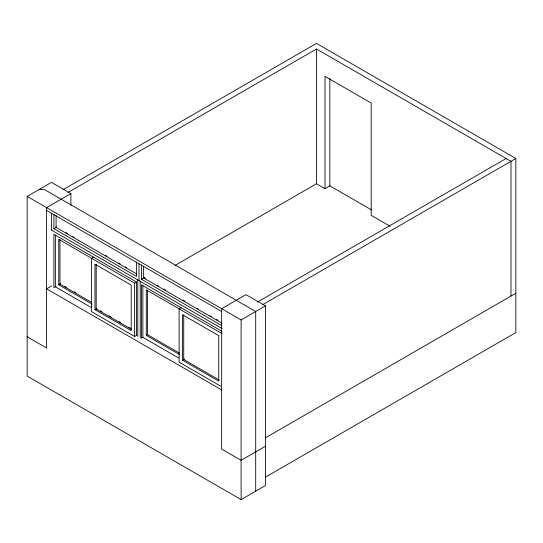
<?xml version="1.0" encoding="UTF-8"?>
<svg xmlns="http://www.w3.org/2000/svg" width="543" height="543" viewBox="0 0 543 543"><rect width="100%" height="100%" fill="white"/><g stroke="black" fill="none" stroke-linecap="round" stroke-linejoin="round"><path stroke-width="0.81" d="M265.418 446.265L241.106 460.301L221.659 449.075L221.659 308.695L245.972 294.659L265.418 305.892L265.418 485.571L241.106 499.608L27.15 376.082L27.15 196.396L51.463 182.36L70.916 193.593L70.916 205.43M62.995 189.745L316.481 43.392L515.85 158.502L515.85 332.56L265.473 477.121M67.827 192.568L316.481 49.006L510.99 161.305L510.99 296.064M70.916 193.593L46.603 207.63L46.603 348.002L27.15 336.775M53.893 214.349L53.893 228.684L56.676 227.083M93.62 257.124L91.584 258.305L91.584 311.648L134.616 336.49L136.66 335.316M51.707 285.896L46.603 288.842L221.659 389.908M55.977 286.439L53.893 287.641L53.893 234.298L136.558 282.027L136.558 335.37M136.66 281.973L134.616 283.147L58.759 239.354L58.759 284.837L60.802 283.656M141.424 264.882L141.424 279.217L144.2 277.616M94.984 309.68L131.209 330.599L131.209 285.116L94.984 264.197L94.984 309.68L97.027 308.499M174.921 265.5L316.481 183.765L324.992 188.679L329.852 185.876L329.852 78.64M181.152 307.657L179.109 308.838L179.109 362.181L220.682 386.182M142.816 337.373L141.424 338.174L141.424 284.837L221.897 331.291M222.141 333.687L146.284 289.887L146.284 335.37L147.648 334.583M257.477 302.057L506.124 158.502M262.337 304.861L515.85 158.502M27.15 196.396L241.106 319.929L265.418 305.892M182.516 360.213L218.741 381.132L218.741 335.649L182.516 314.736L182.516 360.213L184.552 359.038M265.269 437.93L515.85 293.261M39.306 189.378L44.166 189.378L255.699 311.506L255.699 491.184M329.676 185.767L371.453 209.89M390.213 226.336L371.188 215.354L371.188 103.055L324.992 76.38L324.992 188.679M46.603 210.44L221.659 311.506M66.076 232.635L67.542 233.476M72.66 236.436L74.126 237.277M105.586 255.441L107.046 256.282M118.754 263.043L120.213 263.884M125.338 266.844L126.797 267.685M144.099 277.677L145.558 278.518M157.266 285.279L158.726 286.12M163.85 289.08L165.31 289.921M182.869 300.062L185.068 301.324M196.77 308.085L198.236 308.933M209.937 315.687L211.403 316.535M216.521 319.488L217.987 320.336M136.551 273.882L56.085 227.422L56.085 215.619M221.89 323.146L143.61 277.955L143.61 266.151M53.893 228.684L136.558 276.414L136.558 262.079M141.424 279.217L221.897 325.678M50.981 229.811L222.141 328.63M64.807 286.365L66.253 287.199M74.228 291.801L75.674 292.636M91.855 302.539L59.974 284.132L59.974 239.497M179.38 353.072L147.499 334.664L147.499 290.03M58.759 284.837L92.086 304.08M146.284 335.37L179.618 354.613M100.312 310.793L101.758 311.628M109 315.809L111.179 317.064M119.148 321.666L120.594 322.501M128.569 327.103L130.015 327.938M131.705 329.479L96.199 308.981L96.199 264.339M219.229 380.012L183.731 359.514L183.731 314.872M91.095 307.433L55.352 286.799L55.352 235.153M178.62 357.966L142.884 337.332L142.884 285.686M316.481 49.006L316.481 183.765M241.106 319.929L241.106 499.608M140.209 281.328L140.209 337.753M138.994 263.973L138.994 280.622M137.779 279.923L137.779 336.355M134.616 283.147L134.616 336.49M51.463 213.453L51.463 230.089"/></g></svg>
